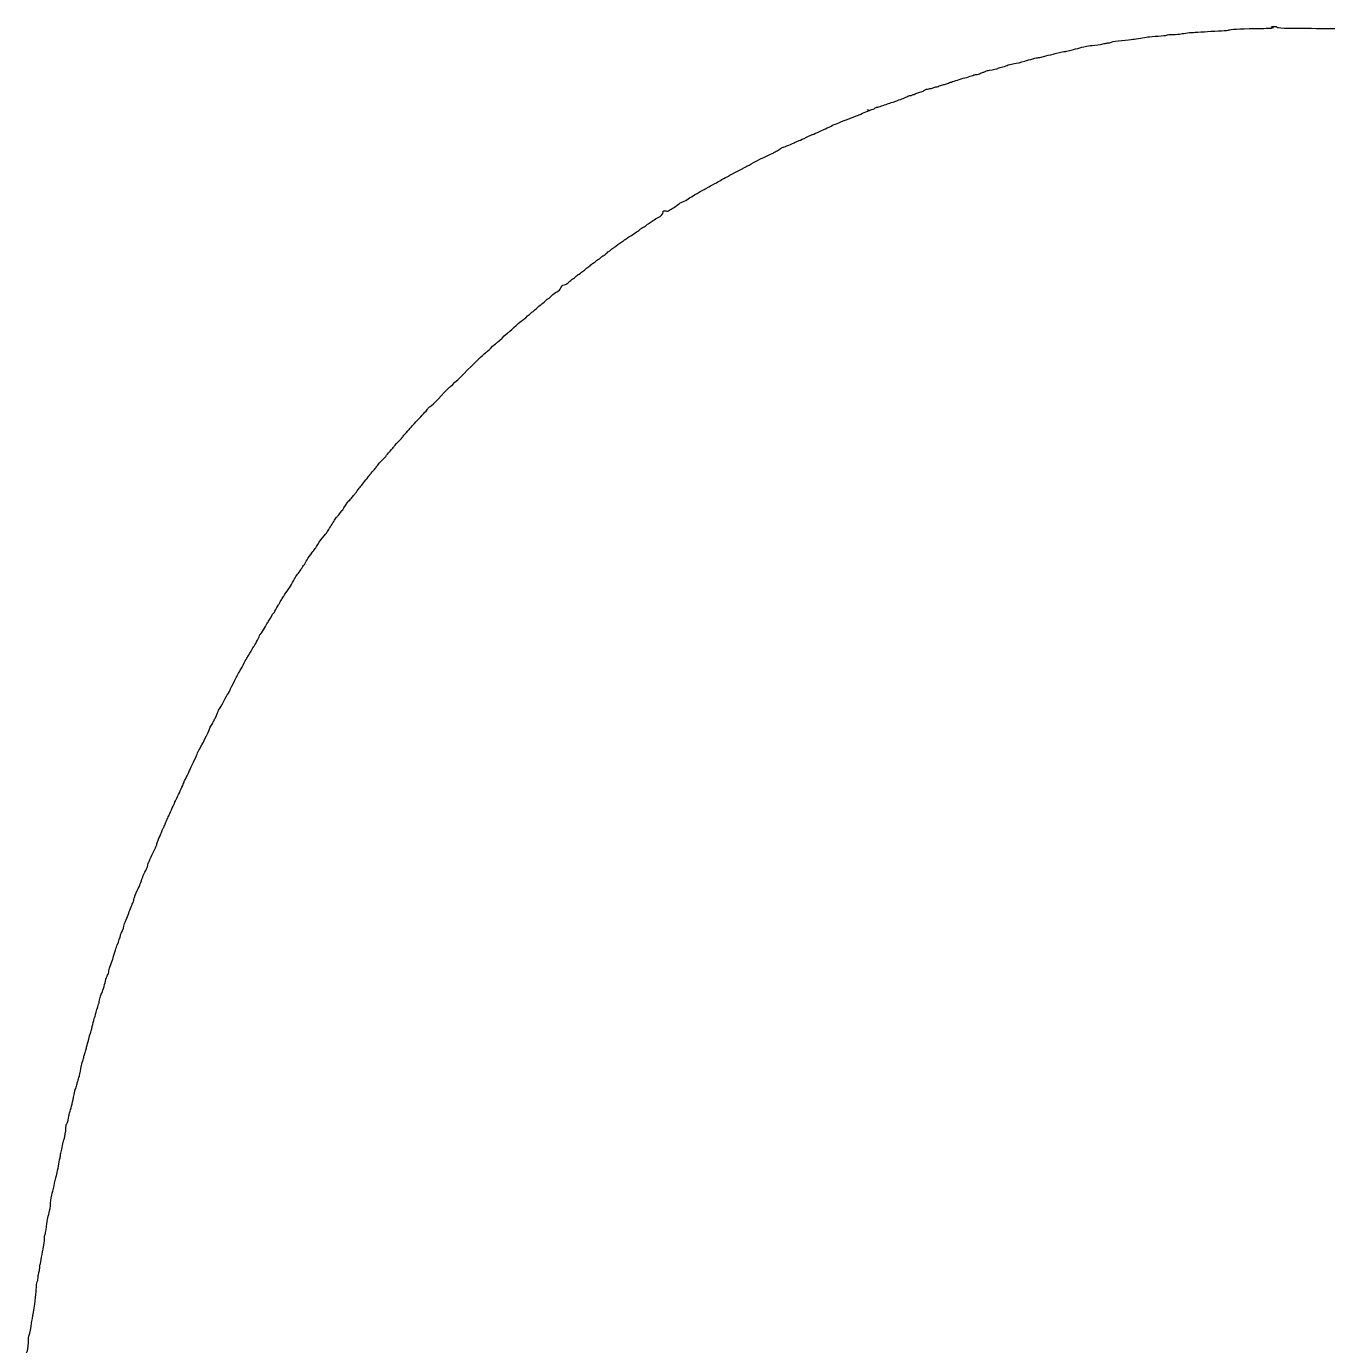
# Model space of a CAD drawing. Extents: x 30 to 1654, y 24 to 1228.
# Drawn here: x 37.9 to 477.7, y 781.6 to 1227.5 of the extents above; entities that cross this region are included whole.
import ezdxf

# ---------------------------------------------------------------- set-up
doc = ezdxf.new("R2010")
doc.units = 0
doc.layers.add('Image', color=7, linetype='CONTINUOUS')

msp = doc.modelspace()

# ---------------------------------------------------------------- linework, layer by layer
at = {"layer": 'Image', "color": 7}
msp.add_lwpolyline([(322.20997, 1199.3093)], close=True, dxfattribs=at)
for points in [[(441.84001, 1226.057423), (443.07201, 1226.117053), (444.17933, 1226.228533), (444.30071, 1226.305157)], [(444.30071, 1226.305157), (444.71464, 1226.566447), (447.75385, 1226.735439), (453.04001, 1226.791097)], [(453.04001, 1226.791097), (455.94401, 1226.821677), (458.60801, 1226.917905), (458.96001, 1227.004946)], [(459.16001, 1227.181601), (458.32667, 1227.216451), (458.72136, 1227.520001), (459.60001, 1227.520001)], [(458.96001, 1227.004946), (459.49749, 1227.137851), (459.52953, 1227.166148), (459.16001, 1227.181601)], [(459.60001, 1227.520001), (460.23092, 1227.520001), (460.48001, 1227.459031), (460.48001, 1227.304589)], [(460.48001, 1227.304589), (460.48001, 1226.982062), (463.16673, 1226.881981), (472.22513, 1226.86708)], [(472.22513, 1226.86708), (476.54532, 1226.85998), (481.44801, 1226.78256), (483.12001, 1226.695049)], [(402.11759, 1221.690253), (402.62227, 1221.816614), (403.20986, 1221.920001), (403.42336, 1221.920001)], [(403.42336, 1221.920001), (403.63685, 1221.920001), (404.19594, 1222.058394), (404.66577, 1222.227541)], [(404.66577, 1222.227541), (405.24239, 1222.435133), (406.37799, 1222.597734), (408.16001, 1222.727862)], [(408.16001, 1222.727862), (409.61201, 1222.833892), (411.26801, 1223.02392), (411.84001, 1223.150146)], [(411.84001, 1223.150146), (412.41201, 1223.276373), (413.56401, 1223.450331), (414.40001, 1223.53672)], [(414.40001, 1223.53672), (415.23601, 1223.62311), (416.37539, 1223.801769), (416.93197, 1223.933743)], [(416.93197, 1223.933743), (417.48855, 1224.065718), (419.03655, 1224.216573), (420.37197, 1224.268977)], [(420.37197, 1224.268977), (421.92468, 1224.329907), (422.95577, 1224.442802), (423.23206, 1224.582129)], [(423.23206, 1224.582129), (423.52212, 1224.728397), (424.2707, 1224.800001), (425.50977, 1224.800001)], [(425.50977, 1224.800001), (426.52488, 1224.800001), (427.66245, 1224.870001), (428.03771, 1224.955553)], [(428.03771, 1224.955553), (429.30992, 1225.245595), (431.27372, 1225.476643), (432.96001, 1225.53468)], [(432.96001, 1225.53468), (433.88401, 1225.56648), (435.75601, 1225.672714), (437.12001, 1225.770753)], [(437.12001, 1225.770753), (438.48401, 1225.868793), (440.60801, 1225.997793), (441.84001, 1226.057423)], [(380.86865, 1217.120169), (381.1389, 1217.208259), (382.22401, 1217.493388), (383.28001, 1217.753785)], [(383.28001, 1217.753785), (384.33601, 1218.014182), (385.59601, 1218.331615), (386.08001, 1218.459192)], [(386.08001, 1218.459192), (387.61034, 1218.862571), (388.47101, 1219.039856), (388.92231, 1219.04466)], [(388.92231, 1219.04466), (389.16304, 1219.04726), (389.86401, 1219.19083), (390.48001, 1219.363788)], [(390.48001, 1219.363788), (391.09601, 1219.536746), (392.32001, 1219.863594), (393.20001, 1220.090117)], [(393.20001, 1220.090117), (394.08001, 1220.31664), (395.23201, 1220.614903), (395.76001, 1220.752925)], [(395.76001, 1220.752925), (396.28801, 1220.890946), (397.33201, 1221.029032), (398.08001, 1221.059782)], [(398.08001, 1221.059782), (399.45333, 1221.116242), (400.44104, 1221.270471), (402.11759, 1221.690253)], [(363.44212, 1212.708957), (364.64116, 1212.859124), (365.97585, 1213.155332), (366.19108, 1213.319034)], [(366.19108, 1213.319034), (366.29616, 1213.398964), (366.87216, 1213.565671), (367.47108, 1213.689497)], [(367.47108, 1213.689497), (368.06999, 1213.813324), (368.92001, 1214.093752), (369.36001, 1214.312671)], [(369.36001, 1214.312671), (369.80001, 1214.531589), (370.66401, 1214.781446), (371.28001, 1214.867908)], [(371.28001, 1214.867908), (372.91641, 1215.097592), (374.01297, 1215.345894), (375.31944, 1215.782583)], [(375.31944, 1215.782583), (376.84436, 1216.292285), (379.49019, 1216.960001), (379.98498, 1216.960001)], [(379.98498, 1216.960001), (380.20075, 1216.960001), (380.5984, 1217.032081), (380.86865, 1217.120169)], [(349.20001, 1208.24861), (349.55201, 1208.396944), (350.16401, 1208.60865), (350.56001, 1208.719067)], [(350.56001, 1208.719067), (350.95601, 1208.829483), (351.85694, 1209.134701), (352.56209, 1209.397328)], [(352.56209, 1209.397328), (353.26723, 1209.659955), (354.41923, 1210.000698), (355.12209, 1210.154535)], [(355.12209, 1210.154535), (355.82494, 1210.308372), (356.83201, 1210.606742), (357.36001, 1210.81758)], [(357.36001, 1210.81758), (357.88801, 1211.028418), (358.50102, 1211.200714), (358.72227, 1211.200461)], [(358.72227, 1211.200461), (358.94351, 1211.200208), (359.51951, 1211.349395), (360.00227, 1211.531987)], [(360.00227, 1211.531987), (360.48502, 1211.71458), (361.06421, 1211.921598), (361.28936, 1211.992027)], [(361.28936, 1211.992027), (361.5145, 1212.062457), (361.91145, 1212.230095), (362.17146, 1212.364555)], [(362.17146, 1212.364555), (362.43148, 1212.499016), (363.00328, 1212.653997), (363.44212, 1212.708957)], [(335.46773, 1203.750551), (335.87065, 1203.975749), (336.403, 1204.160002), (336.65072, 1204.160002)], [(336.65072, 1204.160002), (336.89844, 1204.160002), (337.14562, 1204.232002), (337.20001, 1204.320002)], [(337.20001, 1204.320002), (337.25441, 1204.408002), (337.44118, 1204.480002), (337.61508, 1204.480002)], [(337.61508, 1204.480002), (337.78898, 1204.480002), (338.09073, 1204.580047), (338.28564, 1204.702324)], [(338.28564, 1204.702324), (338.48054, 1204.824601), (339.03601, 1205.019744), (339.52001, 1205.135976)], [(339.52001, 1205.135976), (340.00401, 1205.252208), (340.65201, 1205.487449), (340.96001, 1205.658735)], [(340.96001, 1205.658735), (341.26801, 1205.830021), (341.69014, 1206.060752), (341.89808, 1206.171471)], [(341.89808, 1206.171471), (342.10602, 1206.282189), (342.71802, 1206.421719), (343.25808, 1206.481537)], [(343.25808, 1206.481537), (343.79814, 1206.541357), (344.39947, 1206.691481), (344.59438, 1206.815149)], [(344.59438, 1206.815149), (344.78928, 1206.938818), (345.0783, 1207.040002), (345.23664, 1207.040002)], [(345.23664, 1207.040002), (345.39498, 1207.040002), (345.91951, 1207.190796), (346.40227, 1207.375101)], [(346.40227, 1207.375101), (346.88502, 1207.559405), (347.56801, 1207.770659), (347.92001, 1207.844555)], [(347.92001, 1207.844555), (348.27201, 1207.918455), (348.84801, 1208.100275), (349.20001, 1208.24861)], [(323.29088, 1199.27628), (323.80458, 1199.425614), (324.3924, 1199.679573), (324.59715, 1199.840632)], [(324.59715, 1199.840632), (324.8019, 1200.001691), (325.27331, 1200.182956), (325.64472, 1200.243445)], [(325.64472, 1200.243445), (326.01613, 1200.303935), (326.82401, 1200.552549), (327.44001, 1200.795924)], [(327.44001, 1200.795924), (328.05601, 1201.039299), (328.88401, 1201.328442), (329.28001, 1201.438465)], [(329.28001, 1201.438465), (329.67601, 1201.548488), (330.64801, 1201.877639), (331.44001, 1202.169911)], [(331.44001, 1202.169911), (332.23201, 1202.462183), (333.29741, 1202.845266), (333.80757, 1203.021207)], [(333.80757, 1203.021207), (334.31773, 1203.197148), (335.0648, 1203.525353), (335.46773, 1203.750551)], [(309.84001, 1193.80885), (311.40088, 1194.574858), (311.99414, 1194.81902), (314.96001, 1195.916055)], [(314.96001, 1195.916055), (317.36778, 1196.806658), (319.6913, 1197.750721), (321.05845, 1198.393905)], [(321.05845, 1198.393905), (321.7726, 1198.729877), (322.77719, 1199.126945), (323.29088, 1199.27628)], [(322.30667, 1199.21263), (322.12028, 1199.22033), (322.08237, 1199.25822), (322.20997, 1199.3093)], [(322.21001, 1199.3093), (322.32551, 1199.35552), (322.46351, 1199.34984), (322.51667, 1199.29667)], [(322.51667, 1199.29667), (322.56987, 1199.2435), (322.47537, 1199.20569), (322.30667, 1199.21263)], [(301.51541, 1190.02429), (302.48088, 1190.494932), (303.33145, 1190.880002), (303.40556, 1190.880002)], [(303.40556, 1190.880002), (303.47966, 1190.880002), (304.30974, 1191.247626), (305.25016, 1191.696944)], [(305.25016, 1191.696944), (306.19057, 1192.146262), (307.24801, 1192.628581), (307.60001, 1192.768764)], [(307.60001, 1192.768764), (307.95201, 1192.908947), (308.96001, 1193.376986), (309.84001, 1193.80885)], [(291.64547, 1185.507227), (292.11048, 1185.740264), (292.62515, 1186.065141), (292.78918, 1186.229176)], [(292.78918, 1186.229176), (292.95321, 1186.39321), (293.32876, 1186.577636), (293.62372, 1186.63901)], [(293.62372, 1186.63901), (294.26284, 1186.771997), (296.79519, 1187.826864), (297.78063, 1188.370599)], [(297.78063, 1188.370599), (298.16529, 1188.582843), (298.76801, 1188.849215), (299.12001, 1188.962538)], [(299.12001, 1188.962538), (299.47201, 1189.07586), (300.54994, 1189.553649), (301.51541, 1190.02429)], [(282.46969, 1180.789652), (282.81583, 1181.11414), (289.22744, 1184.360161), (289.92001, 1184.561542)], [(289.92001, 1184.561542), (290.14001, 1184.625512), (290.42801, 1184.769128), (290.56001, 1184.880687)], [(290.56001, 1184.880687), (290.69201, 1184.992247), (291.18047, 1185.274189), (291.64547, 1185.507227)], [(275.36001, 1177.04468), (275.49201, 1177.150204), (276.89601, 1177.901209), (278.48001, 1178.713579)], [(278.48001, 1178.713579), (280.06401, 1179.52595), (281.42841, 1180.255728), (281.51201, 1180.33531)], [(281.51201, 1180.33531), (281.59561, 1180.41489), (281.77097, 1180.480003), (281.90169, 1180.480003)], [(281.90169, 1180.480003), (282.03242, 1180.480003), (282.28802, 1180.619345), (282.46969, 1180.789652)], [(266.5089, 1172.150518), (267.10901, 1172.451603), (267.70801, 1172.785277), (267.84001, 1172.892014)], [(267.84001, 1172.892014), (267.97201, 1172.998751), (268.87015, 1173.493161), (269.83587, 1173.990704)], [(269.83587, 1173.990704), (270.8016, 1174.488246), (271.7016, 1174.990294), (271.83587, 1175.106366)], [(271.83587, 1175.106366), (271.97015, 1175.222437), (272.76401, 1175.662872), (273.60001, 1176.085111)], [(273.60001, 1176.085111), (274.43601, 1176.50735), (275.22801, 1176.939155), (275.36001, 1177.04468)], [(259.38239, 1168.084919), (259.97354, 1168.214758), (260.28635, 1168.380291), (261.5814, 1169.248582)], [(261.5814, 1169.248582), (262.14317, 1169.62523), (263.11266, 1170.200384), (263.73582, 1170.5267)], [(263.73582, 1170.5267), (264.35897, 1170.853017), (264.99235, 1171.228697), (265.14331, 1171.361546)], [(265.14331, 1171.361546), (265.29427, 1171.494395), (265.90879, 1171.849432), (266.5089, 1172.150518)], [(251.37424, 1162.894964), (252.38352, 1163.38887), (253.12001, 1164.159999), (253.12001, 1164.722837)], [(253.12001, 1164.722837), (253.12001, 1165.232741), (253.34306, 1165.336815), (253.98315, 1165.125566)], [(253.98315, 1165.125566), (254.46691, 1164.965912), (254.60515, 1164.999051), (255.38002, 1165.460433)], [(255.38002, 1165.460433), (255.85301, 1165.742064), (256.53978, 1166.17668), (256.90616, 1166.426246)], [(256.90616, 1166.426246), (257.27255, 1166.675813), (257.60942, 1166.880003), (257.65477, 1166.880003)], [(257.65477, 1166.880003), (257.70017, 1166.880003), (257.99957, 1167.127429), (258.32022, 1167.429839)], [(258.32022, 1167.429839), (258.64086, 1167.732248), (259.11884, 1168.027034), (259.38239, 1168.084919)], [(245.32773, 1158.93964), (245.57398, 1159.170313), (246.07798, 1159.497755), (246.44773, 1159.66729)], [(246.44773, 1159.66729), (246.81748, 1159.836824), (247.26966, 1160.116344), (247.45257, 1160.288444)], [(247.45257, 1160.288444), (247.63549, 1160.460545), (248.06749, 1160.787439), (248.41257, 1161.014877)], [(248.41257, 1161.014877), (248.75766, 1161.242315), (249.36401, 1161.659915), (249.76001, 1161.942876)], [(249.76001, 1161.942876), (250.15601, 1162.225838), (250.88241, 1162.654277), (251.37424, 1162.894964)], [(239.50615, 1154.880004), (239.56885, 1154.880004), (239.81599, 1155.084432), (240.05537, 1155.334289)], [(240.05537, 1155.334289), (240.29475, 1155.584146), (240.81319, 1155.949684), (241.20747, 1156.146595)], [(241.20747, 1156.146595), (241.60175, 1156.343506), (242.33736, 1156.79004), (242.84217, 1157.138891)], [(242.84217, 1157.138891), (243.34698, 1157.487742), (244.01201, 1157.941256), (244.32001, 1158.146701)], [(244.32001, 1158.146701), (244.62801, 1158.352145), (245.08148, 1158.708968), (245.32773, 1158.93964)], [(232.76097, 1149.920004), (232.88097, 1149.920004), (233.35981, 1150.280004), (233.82504, 1150.720004)], [(233.82504, 1150.720004), (234.29028, 1151.160004), (234.74142, 1151.520004), (234.82758, 1151.520004)], [(234.82758, 1151.520004), (234.91368, 1151.520004), (235.15755, 1151.704497), (235.36939, 1151.929989)], [(235.36939, 1151.929989), (235.58122, 1152.155481), (236.00778, 1152.49094), (236.31728, 1152.675454)], [(236.31728, 1152.675454), (236.62678, 1152.859968), (237.06001, 1153.173726), (237.28001, 1153.372694)], [(237.28001, 1153.372694), (237.75937, 1153.806232), (239.34522, 1154.880004), (239.50615, 1154.880004)], [(226.88001, 1145.44516), (227.36401, 1145.88201), (227.83539, 1146.23956), (227.92753, 1146.23972)], [(227.92753, 1146.23972), (228.01963, 1146.23988), (228.37629, 1146.528), (228.72001, 1146.88)], [(228.72001, 1146.88), (229.06372, 1147.232004), (229.42688, 1147.520004), (229.52702, 1147.520004)], [(229.52702, 1147.520004), (229.62715, 1147.520004), (230.00289, 1147.808004), (230.36198, 1148.160004)], [(230.36198, 1148.160004), (230.72107, 1148.512004), (231.11441, 1148.800004), (231.23605, 1148.800004)], [(231.23605, 1148.800004), (231.3577, 1148.800004), (231.70148, 1149.052004), (232.00001, 1149.360004)], [(232.00001, 1149.360004), (232.29853, 1149.668004), (232.64096, 1149.920004), (232.76097, 1149.920004)], [(221.59332, 1141.35105), (221.98564, 1141.75198), (222.38282, 1142.08), (222.47593, 1142.08)], [(222.47593, 1142.08), (222.56903, 1142.08), (223.03888, 1142.44), (223.52001, 1142.88)], [(223.52001, 1142.88), (224.00113, 1143.32), (224.4402, 1143.68), (224.49571, 1143.68)], [(224.49571, 1143.68), (224.55121, 1143.68), (224.8404, 1143.89485), (225.13832, 1144.15745)], [(225.13832, 1144.15745), (225.43625, 1144.42004), (225.75201, 1144.63849), (225.84001, 1144.64289)], [(225.84001, 1144.64289), (225.92801, 1144.64689), (226.39601, 1145.00831), (226.88001, 1145.44516)], [(215.3768, 1136.44), (215.89476, 1136.99205), (216.62396, 1137.55198), (217.20001, 1137.84)], [(217.20001, 1137.84), (218.03966, 1138.25983), (218.2086, 1138.42531), (218.54763, 1139.16)], [(218.54763, 1139.16), (218.79311, 1139.69198), (219.03501, 1140), (219.20729, 1140)], [(219.20729, 1140), (219.76361, 1140), (220.90205, 1140.64463), (221.59332, 1141.35105)], [(210.21794, 1132.06881), (210.80207, 1132.63465), (211.532, 1133.26878), (211.84, 1133.47798)], [(211.84, 1133.47798), (212.148, 1133.68718), (212.78924, 1134.23222), (213.26498, 1134.68918)], [(213.26498, 1134.68918), (213.74072, 1135.14613), (214.21627, 1135.52), (214.32177, 1135.52)], [(214.32177, 1135.52), (214.42727, 1135.52), (214.90203, 1135.934), (215.3768, 1136.44)], [(205.12, 1127.85637), (205.516, 1128.06414), (206.50277, 1128.86546), (207.31282, 1129.63707)], [(207.31282, 1129.63707), (208.12287, 1130.40868), (208.86894, 1131.04), (208.97076, 1131.04)], [(208.97076, 1131.04), (209.07257, 1131.04), (209.6338, 1131.50297), (210.21794, 1132.06881)], [(198.66405, 1122.16), (199.69404, 1123.172), (200.61286, 1124), (200.70588, 1124)], [(200.70588, 1124), (200.79888, 1124), (201.66812, 1124.78269), (202.6375, 1125.7393)], [(202.6375, 1125.7393), (203.60688, 1126.69591), (204.724, 1127.64859), (205.12, 1127.85637)], [(194.88, 1118.80001), (195.71253, 1119.636), (196.48316, 1120.32), (196.59251, 1120.32)], [(196.59251, 1120.32), (196.70187, 1120.32), (197.63406, 1121.148), (198.66405, 1122.16)], [(187.03198, 1111.40001), (190.30311, 1114.63401), (193.06653, 1117.28001), (193.17291, 1117.28001)], [(193.17291, 1117.28001), (193.27929, 1117.28001), (194.04748, 1117.96401), (194.88, 1118.80001)], [(180.8187, 1105.41865), (180.96488, 1105.47445), (183.76085, 1108.16601), (187.03198, 1111.40001)], [(174.42253, 1099.07877), (174.95846, 1099.34692), (176.03367, 1100.41933), (179.11646, 1103.76046)], [(179.11646, 1103.76046), (179.90652, 1104.61672), (180.67252, 1105.3629), (180.8187, 1105.41865)], [(170.61761, 1094.94382), (172.09929, 1096.48385), (173.43619, 1097.9815), (173.58848, 1098.27194)], [(173.58848, 1098.27194), (173.74078, 1098.56238), (174.1161, 1098.92545), (174.42253, 1099.07877)], [(167.77716, 1091.87189), (167.85776, 1092.02142), (169.13593, 1093.40379), (170.61761, 1094.94382)], [(163.6, 1087.1075), (164.436, 1087.97112), (165.12, 1088.74292), (165.12, 1088.82261)], [(165.12, 1088.82261), (165.12, 1088.90231), (165.68491, 1089.55982), (166.37535, 1090.28376)], [(166.37535, 1090.28376), (167.06578, 1091.0077), (167.6966, 1091.72235), (167.77716, 1091.87189)], [(159.52, 1082.38364), (159.52, 1082.47594), (160.096, 1083.16291), (160.8, 1083.9103)], [(160.8, 1083.9103), (161.504, 1084.6577), (162.08, 1085.32952), (162.08, 1085.40324)], [(162.08, 1085.40324), (162.08, 1085.47694), (162.764, 1086.24387), (163.6, 1087.1075)], [(156.16, 1078.60635), (156.16, 1078.71653), (156.916, 1079.57375), (157.84, 1080.51128)], [(157.84, 1080.51128), (158.764, 1081.44881), (159.52, 1082.29137), (159.52, 1082.38364)], [(151.54734, 1072.82915), (151.84031, 1073.23661), (152.512, 1074.09593), (153.04, 1074.73876)], [(153.04, 1074.73876), (153.568, 1075.38158), (154.036, 1075.99248), (154.08, 1076.09631)], [(154.08, 1076.09631), (154.124, 1076.20014), (154.61, 1076.7623), (155.16, 1077.34555)], [(155.16, 1077.34555), (155.71, 1077.92881), (156.16, 1078.49617), (156.16, 1078.60635)], [(148.87821, 1069.44001), (149.11592, 1069.66001), (149.41767, 1070.04624), (149.54878, 1070.2983)], [(149.54878, 1070.2983), (149.67988, 1070.55037), (150.06334, 1071.05624), (150.40091, 1071.42246)], [(150.40091, 1071.42246), (150.73849, 1071.78869), (151.25438, 1072.4217), (151.54734, 1072.82915)], [(144.96, 1064.32966), (144.96, 1064.57066), (146.32878, 1066.50939), (146.91217, 1067.09469)], [(146.91217, 1067.09469), (147.24914, 1067.43277), (147.7321, 1068.00877), (147.98542, 1068.37469)], [(147.98542, 1068.37469), (148.23875, 1068.74062), (148.6405, 1069.22001), (148.87821, 1069.44001)], [(142.01816, 1060.61716), (142.27217, 1061.08859), (142.67119, 1061.61064), (142.90487, 1061.77727)], [(142.90487, 1061.77727), (143.13855, 1061.94391), (143.50969, 1062.38619), (143.72964, 1062.76013)], [(143.72964, 1062.76013), (143.94959, 1063.13406), (144.3164, 1063.61456), (144.54478, 1063.8279)], [(144.54478, 1063.8279), (144.77315, 1064.04124), (144.96, 1064.26703), (144.96, 1064.32966)], [(139.28044, 1056.24001), (139.38313, 1056.32801), (139.64896, 1056.72401), (139.87115, 1057.12001)], [(139.87115, 1057.12001), (140.09335, 1057.51601), (140.56341, 1058.27201), (140.91573, 1058.80001)], [(140.91573, 1058.80001), (141.26805, 1059.32801), (141.76415, 1060.14572), (142.01816, 1060.61716)], [(135.68322, 1051.28001), (136.17031, 1052.28451), (138.64266, 1055.6935), (139.28044, 1056.24001)], [(132.16, 1046.11157), (132.16, 1046.39752), (133.97723, 1049.13991), (134.72524, 1049.98279)], [(134.72524, 1049.98279), (135.12412, 1050.43226), (135.55521, 1051.01601), (135.68322, 1051.28001)], [(129.58175, 1042.31874), (129.93278, 1042.69956), (130.3988, 1043.36401), (130.61735, 1043.7953)], [(130.61735, 1043.7953), (130.8359, 1044.22659), (131.2724, 1044.8879), (131.58736, 1045.26487)], [(131.58736, 1045.26487), (131.90231, 1045.64185), (132.16, 1046.02286), (132.16, 1046.11157)], [(125.57736, 1036.00001), (126.77558, 1037.68668), (127.55464, 1038.95936), (128.49922, 1040.77317)], [(128.49922, 1040.77317), (128.74358, 1041.24241), (129.23072, 1041.93792), (129.58175, 1042.31874)], [(124.1142, 1033.72769), (124.44101, 1034.22947), (124.78883, 1034.78401), (124.88713, 1034.96001)], [(124.88713, 1034.96001), (124.98543, 1035.13601), (125.29603, 1035.60401), (125.57736, 1036.00001)], [(121.54604, 1029.32601), (121.71684, 1029.52071), (122.06517, 1030.11201), (122.32011, 1030.64001)], [(122.32011, 1030.64001), (122.57504, 1031.16801), (122.94931, 1031.8228), (123.15182, 1032.09511)], [(123.15182, 1032.09511), (123.35432, 1032.36742), (123.52, 1032.64088), (123.52, 1032.7028)], [(123.52, 1032.7028), (123.52, 1032.7647), (123.78739, 1033.22592), (124.1142, 1033.72769)], [(118.72758, 1024.70725), (119.01305, 1025.22824), (119.39814, 1025.88717), (119.58331, 1026.17153)], [(119.58331, 1026.17153), (119.76849, 1026.4559), (120.136, 1027.06695), (120.4, 1027.52941)], [(120.4, 1027.52941), (121.16157, 1028.86348), (121.21829, 1028.9524), (121.54604, 1029.32601)], [(114.96344, 1018.24001), (115.32126, 1018.65386), (116.8, 1021.54216), (116.8, 1021.82721)], [(116.8, 1021.82721), (116.8, 1021.97664), (116.8627, 1022.06015), (116.93932, 1022.01279)], [(116.93932, 1022.01279), (117.08061, 1021.92549), (117.78411, 1022.98546), (118.72758, 1024.70725)], [(112.39116, 1013.92001), (113.23786, 1015.224), (113.78363, 1016.13775), (114.25471, 1017.04001)], [(114.25471, 1017.04001), (114.53039, 1017.56801), (114.84931, 1018.10801), (114.96344, 1018.24001)], [(111.14384, 1011.62373), (111.62988, 1012.57868), (112.19117, 1013.61201), (112.39116, 1013.92001)], [(106.92814, 1003.60001), (108.10433, 1006.04598), (109.82831, 1009.39523), (110.02877, 1009.62373)], [(110.02877, 1009.62373), (110.15602, 1009.76877), (110.6578, 1010.66877), (111.14384, 1011.62373)], [(105.90558, 1001.76001), (106.01005, 1001.76001), (106.2572, 1002.20472), (106.92814, 1003.60001)], [(103.19938, 996.87944), (103.36745, 997.03155), (104.02222, 998.1919), (104.65444, 999.458)], [(104.65444, 999.458), (105.28665, 1000.72411), (105.84966, 1001.76001), (105.90558, 1001.76001)], [(101.80544, 993.84001), (101.94932, 994.10401), (102.25307, 994.83366), (102.48042, 995.46145)], [(102.48042, 995.46145), (102.70778, 996.08925), (103.03131, 996.72734), (103.19938, 996.87944)], [(96.468528, 983.28001), (97.168175, 984.40571), (99.41449, 988.94071), (99.766193, 989.93754)], [(99.766193, 989.93754), (99.899856, 990.31639), (100.21251, 990.95342), (100.46099, 991.35318)], [(100.46099, 991.35318), (100.70947, 991.75294), (101.05476, 992.36801), (101.2283, 992.72001)], [(101.2283, 992.72001), (101.40184, 993.07201), (101.66155, 993.57601), (101.80544, 993.84001)], [(94.344822, 978.76467), (94.907003, 979.88924), (95.480571, 981.14924), (95.619418, 981.56467)], [(95.619418, 981.56467), (95.758265, 981.98011), (96.140364, 982.75201), (96.468528, 983.28001)], [(93.200149, 976.32001), (93.267539, 976.54001), (93.782642, 977.64011), (94.344822, 978.76467)], [(89.600006, 968.49588), (90.480006, 970.27755), (91.200006, 971.8986), (91.200006, 972.0982)], [(91.200006, 972.0982), (91.200006, 972.29781), (91.264876, 972.50122), (91.34416, 972.55022)], [(91.34416, 972.55022), (91.507611, 972.65124), (93.01289, 975.70868), (93.200149, 976.32001)], [(88.000006, 965.04063), (88.000006, 965.15934), (88.720006, 966.71421), (89.600006, 968.49588)], [(86.152436, 961.04001), (86.315152, 961.48001), (86.797421, 962.51158), (87.224145, 963.33239)], [(87.224145, 963.33239), (87.650868, 964.15321), (88.000006, 964.92191), (88.000006, 965.04063)], [(84.962746, 958.24001), (85.089446, 958.63601), (85.342393, 959.24801), (85.524849, 959.60001)], [(85.524849, 959.60001), (85.707306, 959.95201), (85.98972, 960.60001), (86.152436, 961.04001)], [(82.80406, 953.35971), (83.179442, 954.15188), (83.575184, 955.08226), (83.683486, 955.42722)], [(83.683486, 955.42722), (83.791788, 955.77219), (84.072096, 956.38419), (84.306391, 956.78722)], [(84.306391, 956.78722), (84.540686, 957.19026), (84.836046, 957.84401), (84.962746, 958.24001)], [(81.278978, 949.44001), (81.39653, 949.74801), (81.581012, 950.10801), (81.688938, 950.24001)], [(81.688938, 950.24001), (81.796864, 950.37201), (81.938353, 950.80388), (82.003357, 951.19971)], [(82.003357, 951.19971), (82.068357, 951.59554), (82.428678, 952.56754), (82.80406, 953.35971)], [(79.193043, 944.88001), (79.261463, 944.96801), (79.465529, 945.44203), (79.646521, 945.9334)], [(79.646521, 945.9334), (79.827513, 946.42476), (80.220769, 947.28876), (80.520422, 947.85339)], [(80.520422, 947.85339), (80.820076, 948.41803), (81.161426, 949.13201), (81.278978, 949.44001)], [(77.207662, 940.00001), (77.423611, 940.66001), (77.747346, 941.39931), (77.927073, 941.6429)], [(77.927073, 941.6429), (78.358882, 942.22813), (78.803357, 943.28691), (78.950169, 944.08001)], [(78.950169, 944.08001), (79.015329, 944.43201), (79.124622, 944.79201), (79.193043, 944.88001)], [(75.366261, 935.45198), (76.332018, 937.44536), (76.539326, 937.95739), (77.207662, 940.00001)], [(73.85603, 931.15285), (73.983736, 931.43491), (74.16518, 932.08291), (74.259238, 932.59285)], [(74.259238, 932.59285), (74.353298, 933.10279), (74.851458, 934.3894), (75.366261, 935.45198)], [(72.308289, 927.23646), (72.788226, 928.58527), (73.438335, 930.2303), (73.85603, 931.15285)], [(69.924624, 921.04287), (70.171099, 921.1952), (70.695867, 922.48911), (70.876026, 923.38872)], [(70.876026, 923.38872), (70.976115, 923.88852), (71.233356, 924.66092), (71.447672, 925.10518)], [(71.447672, 925.10518), (71.661988, 925.54943), (72.049266, 926.50851), (72.308289, 927.23646)], [(68.590004, 916.95946), (69.152431, 918.25726), (69.584034, 919.54426), (69.68692, 920.23035)], [(69.68692, 920.23035), (69.74743, 920.63383), (69.854392, 920.99946), (69.924624, 921.04287)], [(67.188851, 912.64001), (67.683255, 914.33825), (68.365439, 916.44128), (68.590004, 916.95946)], [(65.811207, 908.2661), (65.846817, 908.69175), (66.124196, 909.68801), (66.427599, 910.48001)], [(66.427599, 910.48001), (66.731002, 911.27201), (67.073565, 912.24401), (67.188851, 912.64001)], [(64.649627, 904.84585), (64.822181, 905.61906), (65.139557, 906.5308), (65.354909, 906.87194)], [(65.354909, 906.87194), (65.582959, 907.2332), (65.773494, 907.81535), (65.811207, 908.2661)], [(63.367239, 900.72001), (63.584381, 901.02285), (64.336433, 903.44243), (64.649627, 904.84585)], [(62.046262, 896.16001), (62.222031, 896.64401), (62.450737, 897.43601), (62.554498, 897.92001)], [(62.554498, 897.92001), (62.799574, 899.06319), (63.221489, 900.51675), (63.367239, 900.72001)], [(60.315959, 890.16001), (60.513417, 891.04001), (60.817771, 892.13749), (60.992302, 892.59884)], [(60.992302, 892.59884), (61.166832, 893.0602), (61.403467, 893.8522), (61.518156, 894.35884)], [(61.518156, 894.35884), (61.632846, 894.86549), (61.870493, 895.67601), (62.046262, 896.16001)], [(58.240005, 882.33354), (58.240005, 882.68918), (58.574177, 883.92106), (59.646944, 887.52001)], [(59.646944, 887.52001), (59.817444, 888.09201), (60.118501, 889.28001), (60.315959, 890.16001)], [(57.046904, 878.24001), (57.189097, 878.72401), (57.36202, 879.37201), (57.431178, 879.68001)], [(57.431178, 879.68001), (57.500338, 879.98801), (57.710614, 880.62068), (57.898462, 881.08594)], [(57.898462, 881.08594), (58.086311, 881.5512), (58.240005, 882.11262), (58.240005, 882.33354)], [(55.363733, 871.20698), (55.535622, 871.52816), (56.002378, 873.4905), (56.560873, 876.24001)], [(56.560873, 876.24001), (56.685997, 876.85601), (56.904712, 877.75601), (57.046904, 878.24001)], [(54.590987, 868.56001), (54.769329, 869.00001), (54.97422, 869.69723), (55.046301, 870.10937)], [(55.046301, 870.10937), (55.118381, 870.52152), (55.261226, 871.01544), (55.363733, 871.20698)], [(52.694092, 860.80002), (53.100009, 862.01953), (53.605371, 864.16635), (54.031165, 866.48001)], [(54.031165, 866.48001), (54.160725, 867.18401), (54.412645, 868.12001), (54.590987, 868.56001)], [(52.160646, 858.55335), (52.234356, 859.12902), (52.47441, 860.14002), (52.694092, 860.80002)], [(51.265132, 855.24002), (51.267732, 855.83402), (51.312802, 856.32002), (51.365295, 856.32002)], [(51.365295, 856.32002), (51.58661, 856.32002), (52.036395, 857.58301), (52.160646, 858.55335)], [(50.631174, 851.44002), (50.949095, 852.18305), (51.259914, 854.04612), (51.265132, 855.24002)], [(49.440005, 846.01426), (49.440005, 846.29875), (49.58474, 846.98792), (49.761639, 847.54576)], [(49.761639, 847.54576), (49.938537, 848.1036), (50.16034, 849.10002), (50.254534, 849.76002)], [(50.254534, 849.76002), (50.348724, 850.42002), (50.518217, 851.17602), (50.631174, 851.44002)], [(48.735075, 842.30362), (48.866619, 843.28064), (49.079042, 844.39884), (49.207126, 844.78852)], [(49.207126, 844.78852), (49.335209, 845.17819), (49.440005, 845.72978), (49.440005, 846.01426)], [(47.441496, 836.56002), (47.680327, 837.70402), (48.015273, 839.06464), (48.18582, 839.58362)], [(48.18582, 839.58362), (48.356366, 840.10261), (48.603532, 841.32661), (48.735075, 842.30362)], [(46.630077, 833.12002), (46.837527, 833.86802), (47.202665, 835.41602), (47.441496, 836.56002)], [(45.620818, 826.6005), (45.795692, 827.19477), (46.009449, 828.59877), (46.095833, 829.7205)], [(46.095833, 829.7205), (46.186643, 830.89973), (46.411995, 832.33367), (46.630077, 833.12002)], [(44.562165, 820.72002), (44.933389, 823.9049), (45.100117, 824.83102), (45.620818, 826.6005)], [(44.225137, 819.25584), (44.34896, 819.53314), (44.500623, 820.19202), (44.562165, 820.72002)], [(43.671878, 814.96002), (43.849325, 815.75202), (43.995746, 816.92914), (43.997257, 817.57584)], [(43.997257, 817.57584), (43.998757, 818.23489), (44.098948, 818.97324), (44.225137, 819.25584)], [(43.039058, 811.50209), (43.209662, 812.61195), (43.494432, 814.16802), (43.671878, 814.96002)], [(42.160005, 806.3447), (42.292005, 806.66062), (42.400005, 807.30162), (42.400005, 807.76914)], [(42.400005, 807.76914), (42.400005, 808.23667), (42.473995, 808.81381), (42.564437, 809.05167)], [(42.564437, 809.05167), (42.654877, 809.28954), (42.868454, 810.39223), (43.039058, 811.50209)], [(41.275877, 801.24401), (41.278277, 801.82765), (41.413985, 802.62921), (41.600005, 803.15847)], [(41.600005, 803.15847), (41.776005, 803.65922), (41.920005, 804.45173), (41.920005, 804.91961)], [(41.920005, 804.91961), (41.920005, 805.38749), (42.028005, 806.02878), (42.160005, 806.3447)], [(40.264155, 792.80002), (40.953566, 796.84734), (41.268611, 799.47676), (41.275877, 801.24401)], [(39.686258, 789.20002), (39.786751, 789.90402), (40.046804, 791.52402), (40.264155, 792.80002)], [(38.594556, 782.70978), (38.598156, 783.79322), (38.685246, 784.7921), (38.804637, 785.12002)], [(38.804637, 785.12002), (39.082888, 785.88425), (39.466093, 787.65766), (39.686258, 789.20002)], [(37.904837, 779.18485), (38.390826, 779.67084), (38.587757, 780.67729), (38.594556, 782.70978)]]:
    msp.add_open_spline(points, degree=3, dxfattribs=at)

doc.saveas('drawing.dxf')
